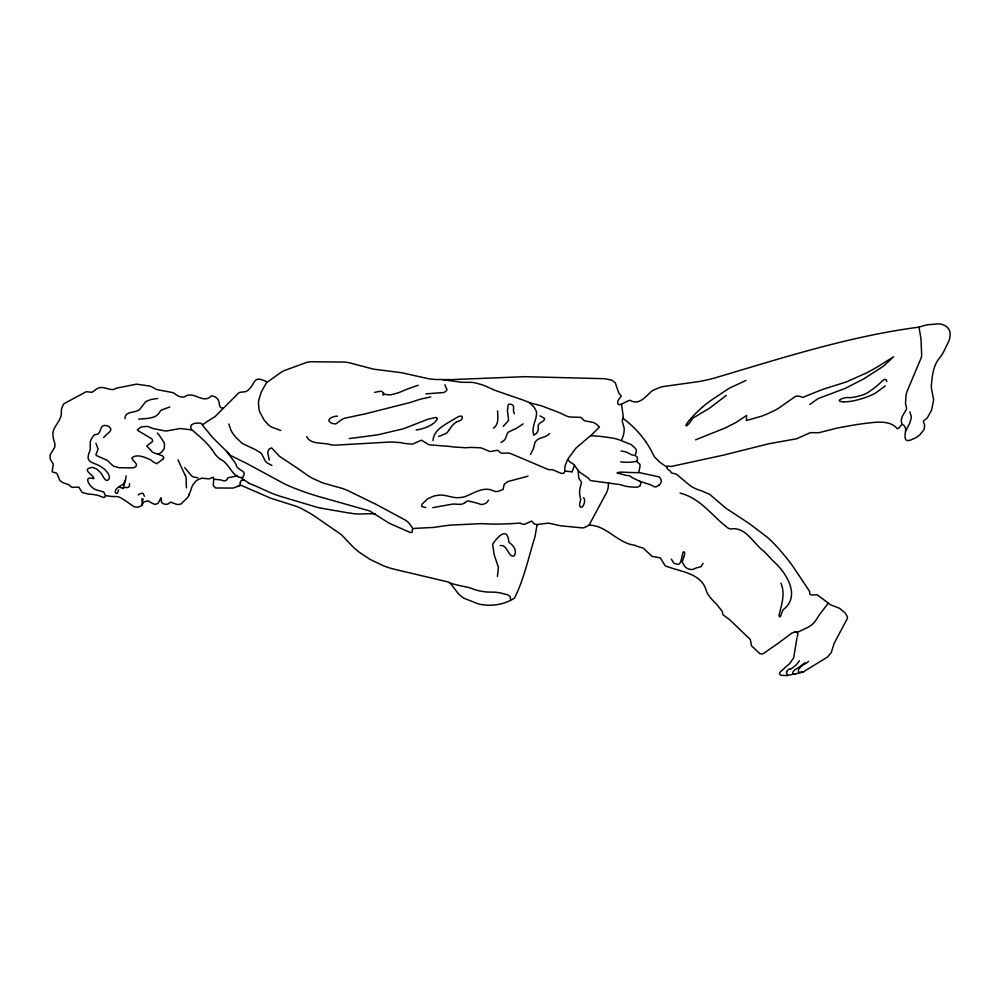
<?xml version="1.0" encoding="UTF-8"?>
<svg xmlns="http://www.w3.org/2000/svg" width="1000" height="1000" viewBox="0 0 1000 1000"><rect width="100%" height="100%" fill="white"/><g stroke="black" fill="none" stroke-linecap="round" stroke-linejoin="round"><path stroke-width="1.5" d="M433.05 440.613C433.45 429.5 445.812 424.438 454.038 419.125A53.175 45.688 -18.7 0 0 455.575 418.288C457.137 417.137 463 413.913 462.337 418.05A5.25 4.425 -19.8 0 1 461.6 419.412L461.262 419.812A3.262 2.75 -19.9 0 1 460.688 420.288L457.537 421.6A8.425 7.062 -19.8 0 0 456.712 421.987L456.425 422.137M240.387 482.113L241.325 480.275L244.513 480.238M240.387 482.35L240.387 482.262A6.362 5.238 -6.2 0 1 238.787 485.812M567.925 459.387L568.1 459.712A17.2 13.938 -25.7 0 0 568.787 460.75L569.6 461.725A6.05 4.9 -25.1 0 0 570.475 462.4L571.737 463.062A10.375 8.375 -24.4 0 1 572.812 463.738L573.2 464.05A18.625 15.012 -24 0 1 574.325 465.087L578.062 470.35L578.812 478.1A11.387 9.137 -25.4 0 0 579.35 479.125L581.337 481.825A2.7 2.163 -24.7 0 1 581.487 482.525L580.625 485.8A27.45 21.8 -25.7 0 0 580.112 487.788A33.725 26.75 -26 0 0 579.612 492.925L579.663 494.237A18.1 14.387 -25.3 0 0 579.812 495.412L580.7 499.462L579.788 503.35A11.475 9.087 -24.7 0 0 579.637 505.4C581.562 511.887 586.912 500.375 583.513 497.725M608.688 482.788L608.013 488.312A34.487 27.587 -24.4 0 1 607.013 491.8L589.038 525.175L584.7 527.45A7.575 5.962 -24 0 1 582.525 527.913L562.188 525.95A27.225 21.65 -23.8 0 1 558.525 525.337L548.587 523.125L538.638 524.275A2.625 2.075 -22.1 0 0 536.925 525.475L535.413 534.375A85.125 68.05 -18 0 1 534.8 537.388C528.45 557.638 524.025 579.288 514.462 598.138C504.787 604.338 493.15 606.375 481.688 604.6A27.287 21.212 -19.2 0 1 478.462 603.938L463.825 598.175A48 37.575 -19.6 0 1 461.425 596.425L459.95 595.188A34.137 26.662 -19.1 0 1 457.638 592.775L450.375 583.288L448.038 581.962L392.612 568.812A96.075 78.463 -17.3 0 1 383.188 565.688L370.025 559.375L358.787 551.888A94.087 76.9 -17 0 1 351.587 545.438L341.413 534.712L314.113 515.862A88.663 70.113 -8.4 0 0 311.025 513.862L301.975 508.8A72.438 57.638 -8.6 0 0 296.175 506.275L270.788 498.237L241.088 485.312L232.85 488.088L215.662 487.987L213.263 485.675L213.7 479.35M105.512 495.825L103.713 491.987L98.7 490.538A9.038 7.312 0.4 0 1 96.675 489.95C90.213 488.537 81.8 474.85 93.837 478.7C94.2 474.975 81.237 469.988 90.887 467.587A5.713 4.638 1.1 0 1 92.975 467.537L96.575 468.913L99.975 471.975A29.462 23.7 1.4 0 1 101.613 474.075C103.038 476.225 106.15 483.625 108.938 479.125A7.575 6.15 0.5 0 0 109.375 476.7L108.212 473.413L104.9 469.637A29.05 23.413 1.1 0 0 100.475 466.475C96.425 463.25 86.475 462.962 88.263 455.763A15.488 12.675 1 0 1 88.537 454.538L90.262 449.55L90.262 442.062A28.45 23.425 0.6 0 1 91.062 439.538L93.7 435.45A6.088 5.012 1.9 0 1 95.138 434.575C102.525 435.025 98.462 423.775 106.312 425.613A3.113 2.575 1.8 0 1 107.75 425.962C115.725 430.225 106.013 433.587 103.713 437.575M796.95 637.975L793.662 657.837L789.762 663.462L779.95 672.2L779.513 673.838L780.95 675.325L787 675.55L802.65 672.275L827.525 657.038L831.275 652.537L834.075 643.512L847.4 618.35A9.125 6.412 -29.6 0 0 847.362 616.75L845.288 613.1L839.837 608.538A20.225 14.25 -29.2 0 0 837.738 607.575L830.738 604.925L817.6 595.075A3.137 2.237 -29.6 0 0 816.85 594.712L812.487 594.987A5.412 3.875 -29.7 0 1 811.325 594.9L809.912 594.2L809.65 592.463A8.762 6.3 -29.3 0 0 809.425 591.1L792.225 565.35A424.8 301.938 -15.8 0 0 778.538 548.525L773.337 542.938A179.562 131.875 -23.4 0 0 767.163 537.163L749.125 523.462L726.025 508.312L709.587 494.275L701.087 490.675A52.05 40.613 -31.1 0 1 697.975 489.65A53.087 41.438 -31.1 0 1 692.275 486.975A50.925 39.737 -31.1 0 1 690 485.55L677.125 474.75A11.738 9.188 -28.2 0 0 674.862 473.713L671.438 472.925L670.75 471.775A2.025 1.6 -28.5 0 0 670.35 471.1L668 469.438A7.562 5.95 -28.9 0 1 667.163 468.488L666.975 466.087L669.5 466.25A8.888 7.013 -29.1 0 0 671.375 466.438L723.062 455.225L768.95 443.725L796.562 438.8L810.3 432.663L818.838 432.713L837.887 427.887L856.5 424.588A355.575 241.887 -27.4 0 1 865.062 423.413C875.763 422.212 889.575 419.663 897.188 428.638C900.4 428.988 900.837 421.887 903.9 425.5A15.213 11.25 -35.6 0 1 904.887 426.863L905.35 427.825A9.812 7.25 -35.8 0 1 905.688 429.25C905.138 435.55 902.675 444.25 913.075 438.95A17.537 12.925 -36.3 0 0 916.312 437.362L917.262 436.75A18.962 13.975 -36.3 0 0 919.762 434.888L923.6 430.213A16.912 12.45 -36.1 0 0 924.237 428.6L924.688 425.262L923.3 421.45A1.462 1.075 -36.6 0 1 923.725 420.775L927.188 418.038L930.938 411.325A28.025 20.787 -36.8 0 0 931.812 409.038L933.662 399.812L931.525 388.988A40.85 29.85 -38.8 0 1 931.338 386.15C932.125 376.325 933.138 365.3 939.875 357.55A30.7 23.075 -39.1 0 0 943.5 352.075L949.1 340.538A20 14.975 -39.5 0 0 949.963 336.287C951.65 327.425 942.725 322.425 934.912 324.237A104.75 77.412 -36.7 0 0 927.113 324.825L921.062 326.438A7.5 5.675 -40 0 1 919.388 327.088C849.325 336.188 781.513 358.162 713.962 378.212A210.275 178.675 -41.7 0 1 699.375 381.5L662.887 386.6A23.95 19.338 -30.5 0 0 659.9 387.438L655.362 389.288A65.338 51.975 -29.8 0 0 652.3 390.75C646.038 395.7 639.462 406.012 630.087 400.3C626.638 400.363 615.65 409.762 618 400.812A9.438 7.713 -29.1 0 1 618.787 399.375L621.287 396.037L618.763 393.038L615.288 382.8L612.025 380.25L604.775 378.713L524.725 376.675L451 379.637L435.037 379.462A76.35 67.35 -21.7 0 1 428.512 378.713L401.55 372.713L375.538 369.4A28.062 24.6 -15.4 0 1 373.325 369.1L349.288 362.75A59.962 51.075 -11.7 0 0 343.988 362.062L310.75 361.75A33.35 28.7 -10.1 0 0 306.688 362.4L283.725 370.788A33.062 28.388 -9.2 0 0 280.712 372.562L268.263 381.512A4.562 3.938 -6.5 0 1 266.5 381.7C252.087 374.475 256.312 384.212 246.925 391.062A11.662 10.037 -4.8 0 1 245.162 391.7L240.275 392.287A4.263 3.65 -5.1 0 0 238.85 392.8L214.988 416.675L207.738 421.112A12.912 10.85 -4.1 0 0 206.525 421.875L205.037 423.025A18.562 15.688 -2.3 0 1 203.2 424.35L201.85 424.113A3.375 2.837 -3.1 0 0 200.5 423.137L195.613 423.15A18.587 15.55 -3.5 0 0 193.7 423.675L191.225 425.062L190.775 427.075A10.163 8.55 -3.2 0 0 190.925 427.975L191.075 428.562A30.362 25.312 -1.2 0 1 191.238 429.212C197.375 434.663 204.762 440.475 210.212 447.325A40.85 33.65 -2.9 0 1 212.262 450.025M141.938 505.062L142.188 501.6A10.812 8.725 -1.5 0 0 142.088 500.737L142 500.3M886.787 381.587L886.462 380.163A3.875 2.925 -37.2 0 0 885.85 379.6L884.2 379.425L881.95 381.312A65.175 50.412 -37.7 0 1 869.625 391.362L867.288 392.863A22.05 16.8 -37 0 1 862.675 394.963L860.537 395.625A60.3 46.425 -38.1 0 1 851.513 397.512A46.137 35.425 -37.6 0 1 849.613 397.75C845.725 396.312 832.887 401.35 843.162 401.775M118.65 489.85L117.525 493.075A1.638 1.325 -0.6 0 1 117.137 493.325C113.737 493.913 115.45 489.2 117.312 488.1A9.975 8.062 -1 0 1 118.4 487.163L122.263 484.775A9.4 7.638 -0.2 0 0 124.25 482.675L125.337 480.312A25.175 20.438 0.6 0 0 126.088 475.85M188.975 494.963L189.188 494.113A3.275 2.662 -4.3 0 1 189.325 493.762L189.562 493.3A18.125 14.787 -3.1 0 0 190.6 490.812L191.175 489A35.25 28.825 -6 0 1 192.15 486.413L192.775 485.15A14.25 11.662 -4.9 0 1 193.438 484.062L196.25 480.75A4.9 4.025 -4.4 0 1 197.225 480.1L201.163 478.413A2.988 2.462 -4.5 0 1 201.875 478.188L208.7 478.862A3.013 2.475 -4.8 0 0 209.625 478.725L213.25 477.2L213.65 479.225L220.15 479.812A8.662 7.1 -5.4 0 1 221.737 480.262L222.2 480.412A7.912 6.538 -5.6 0 0 224.85 480.95L226.975 479.787A9.663 7.95 -5.3 0 0 227.087 479.438L227.425 478.537A2.175 1.787 -5.9 0 1 228.175 477.788L237.1 475.825M497.438 576.45L498.4 567.337L495.637 559.1A124.25 97.413 -25.3 0 1 494.038 554.163L492.7 544.475A5.225 4.138 -19.9 0 1 493.35 543.125C499.162 535.138 507.663 527.038 508.888 542.362C513.325 545.15 517.288 550.4 514.412 555.775C508.375 558.525 507.612 544.062 500.288 545.6M125.412 480.1L123.162 488.55L121.088 487.738A20.387 16.65 -0.6 0 1 118.812 486.887M621.475 404.062L623.237 416.3A11.612 9.475 -28 0 1 622.987 417.612L622.4 419.95A8.375 6.8 -28.7 0 0 622.375 421.85L623.525 425.8A38.062 30.975 -26.2 0 1 623.787 426.688L623.938 427.262A14.112 11.45 -27.5 0 1 624.2 429.625L624.012 431.95A48.113 39.337 -25.9 0 1 623.3 435.675L621.45 440.475M574.5 465.275L572.1 471.85M797.337 636.737L797.987 633.462L796.575 632.263A6.3 4.45 -28.2 0 0 794.95 632.075L791.825 633.062L777.038 644.15A142.413 95.55 -27.6 0 0 772.738 647.038L762.95 653.875L760.062 653.863L751.45 645.75L750.4 639.6L729.7 619.75L723.238 614.925A4.6 3.362 -27 0 1 722.837 614.212L722.125 611.213L716.838 604.587A88.175 64.438 -23.8 0 0 715.025 602.6L712.412 599.938A57.438 42.35 -28.8 0 1 711.025 598.4A74.225 54.713 -29.4 0 1 708.263 594.7L707.288 593.1A26.988 19.925 -27.8 0 1 706.475 591.263C701.737 573 680.825 571.95 666.012 566.125A6.538 4.95 -26.3 0 1 664.725 565.075L660.35 557.875L652.038 556.375L643.337 548.188A7.788 5.962 -25.4 0 0 641.612 547.712L635.725 545.763A8.8 6.763 -25.2 0 0 634.487 545.175C617.475 543.138 606.538 525.25 589.1 525.15M684.15 556.138L682.35 561.3A6.112 4.6 -26.9 0 0 682.375 562.3L684.538 566.087A44.562 33.587 -28.4 0 0 685.138 566.725L686.312 567.812A10.45 7.862 -27.1 0 0 691.462 569.475L692.438 569.425A4.5 3.388 -26.9 0 0 693.8 569.075L695.013 568.525A9.175 6.85 -26.9 0 1 698.637 567.325L701 566.7L703.1 563.337M549.625 433.55L547.413 435.337A21.538 17.862 -24.3 0 1 544.963 436.6A18.212 15.088 -24.3 0 1 543.1 437.325L540.225 438.275A10.662 8.738 -23.9 0 0 537.288 439.837L535.212 442A4.237 3.475 -23.8 0 0 534.825 442.95L533.45 448.462L530.513 454.487M488.5 500.125L487.212 502.062A6.162 4.988 -19.9 0 1 485.6 503.312L484.325 503.913A7.812 6.325 -19.9 0 1 482.1 504.425L481.538 504.462A3.925 3.175 -19.8 0 1 480.588 504.363L477.812 503.4A60.55 48.075 -17.7 0 0 476.538 502.975L467.912 500.887A1.975 1.6 -19.1 0 0 467.3 501.062L466.4 501.587A19.975 16.075 -19.4 0 0 465.913 501.938L465.025 502.6M905.7 431.037L909.8 423.05A17.275 12.812 -36.1 0 0 910.175 421.9L910.35 421.287A40.163 29.238 -37 0 1 910.588 420.412L911.15 418.162A9.525 7.05 -36.3 0 0 911.225 416.375L909.862 411.85M449.35 429.513L447.275 432.512A5.463 4.575 -18.8 0 1 446.262 433.3L440.838 435.65A97.65 78.775 -19.2 0 0 438.663 436.538M267.062 381.712L261.3 391.975L258.688 400.55A30.762 26.312 -8.5 0 0 258.475 403.738L259.062 409.487A26.738 22.85 -8.3 0 0 259.9 412.287L264.212 420.163L268.387 424.775A25.125 21.425 -8.4 0 0 272.05 427.3L280.763 430.425M799.362 660.788L796.6 664.438A7.65 5.362 -27.6 0 1 796.025 664.987A20.638 14.512 -27.6 0 1 795.2 665.713L794.225 666.5M828.275 603.25L819.85 614.163A63.338 43.9 -30.1 0 0 818.487 616.237L815.225 621.263A17.463 12.425 -28.8 0 1 809.35 626.55L809.062 626.737A10.9 7.738 -28.8 0 1 808.225 627.212L806.213 628.15A33.6 23.475 -28.4 0 0 803.587 629.425L798.125 631.925L794.4 632.112M503.25 426.388L508.575 420.438L507.875 413.837A74.25 61.638 -27.2 0 1 507.413 410.6L508.212 404.6A1.663 1.388 -23.2 0 1 508.95 404.162L510.737 404.188A5.663 4.75 -23.1 0 1 512.625 405.138L512.95 405.438A3.713 3.113 -23.2 0 1 513.587 406.637L513.513 410.025A9.562 7.987 -23.8 0 0 513.763 412.212L514.375 413.738M639.925 485.8L640.938 483.188L640.2 481.5A3.325 2.625 -27.1 0 0 639.725 481.275L631.912 477.475A7.65 6.062 -26.6 0 0 628.15 475.5M809.788 404.475L817.987 398.638L845.05 388.462L863.737 378.888L883.6 366.112L893.625 356.737L882.1 364A226.225 184.2 -43.4 0 1 876.125 367.625L872.013 369.975A144.1 114.6 -40.9 0 1 866.15 373.113L846.375 381.925L825.9 388.363A154.075 113.088 -32.4 0 0 819.6 390.588L803.025 397.312L797.75 395.938L795.425 396.438L778.925 407.975A38.75 30.562 -34.5 0 1 775.775 409.862L768.1 413.537A163.988 134.725 -37.7 0 1 762.05 416.037L746.363 420.575L746.625 415.425L736.038 422.45L725.537 427.837L695.638 439.825M808.562 661.338L807.425 662.362A9.613 6.713 -28 0 1 806.025 663.337L803.538 664.7A8.113 5.625 -27.8 0 0 802.7 665.238L802.15 665.638A13.362 9.262 -27.9 0 0 799.438 668.3L798.838 669.125A3.825 2.65 -27.7 0 0 798.512 669.912L798.425 670.438A8.15 5.663 -27.8 0 0 798.4 671.038L798.612 671.862A2.2 1.525 -27.7 0 0 799.163 672.35L803.713 671.812M702.412 407.113L704.025 405.737A86.688 66.912 -31.7 0 1 712.375 399.475L727.913 389.087A39.625 31.1 -32.8 0 1 729.938 387.9L745.987 380.462M885.35 385.9L875.45 393.1A33.338 25.425 -37.3 0 1 872.463 394.675L867.825 396.6A94.963 73.7 -39 0 1 855.387 400.438L854.587 400.6A46.875 35.962 -37.4 0 1 843.15 401.8M793.3 667.237L792.925 667.537A6.85 4.787 -27.5 0 1 790.387 669.075M659.062 485.062L658.6 485.4A11.85 9.338 -27.8 0 1 657.212 486.275L656.612 486.575A3.562 2.8 -27.7 0 1 655.612 486.875A2.862 2.25 -27.7 0 1 654.675 486.887L651.188 485.138A15.625 12.263 -26.9 0 0 650.088 484.6L639.6 481.225M726.3 395.387L709.638 408.1L693.637 417.7A12.95 10.275 -31.1 0 0 691.988 419.188C687.5 427.438 681.8 428.762 690.512 418.862A109.688 83.925 -31.7 0 1 702.438 407.137M523.138 423.888L517.562 427.638A28.125 23.6 -22.8 0 1 514.237 429.35A54.812 46.487 -22.8 0 1 512.987 429.888L508.05 432.325A2.413 2 -22.5 0 0 507.663 432.8L505.275 438.925A9.087 7.55 -21.8 0 1 503.6 440.775L501 442.475M493.45 428.175C499.1 424.425 497.8 416.688 497.562 410.887M238.637 485.712L237.875 486.175M805.15 662.812L803.625 663.85A76.175 51.537 -27.9 0 0 800.475 666.112L798.425 667.638A10.8 7.55 -27.7 0 1 797.738 668.1L795.075 669.663A7.638 5.312 -27.6 0 0 793.025 671.912L792.938 671.988A1.812 1.262 -27.5 0 0 792.712 672.6L792.712 672.788A4.35 3.025 -27.6 0 0 792.738 673.1L792.913 673.575A1.887 1.312 -27.5 0 0 793.263 673.888L795.75 673.988M510.588 599.888L510.35 597.175A11.4 8.775 -19.4 0 0 509.312 596A9.975 7.675 -19.4 0 0 507.362 594.7L500.387 592.938A60.987 46.2 -18.1 0 0 497.325 592.438L495.288 592.225A27.55 21.113 -18.8 0 0 493.812 592.137L488.812 592.075A37.8 29.663 -19.6 0 1 485.887 591.9L485.25 591.825A58.513 46.25 -20.1 0 1 477.912 590.525L476.7 590.212A35.638 27.963 -19.5 0 1 474.575 589.562L470.025 587.913A27.963 21.562 -17.5 0 0 467.9 587.325L461.325 585.95A209.963 174.462 -24.5 0 1 457.4 585.05L450.337 583.25M528 476.175L507.6 481.637L504.225 484.288L503.088 489.525L498.025 491.425A13.025 10.6 -21 0 1 494.575 491.375C483.775 485.45 474.125 493.438 464.25 496.875A26.325 21.6 -19.1 0 1 459.475 497.6C452.137 498.475 445.325 494.012 437.975 495.288A24.05 19.425 -17.5 0 0 433.4 496.238L427.587 498.862L422.05 504.137L421.587 506.413L425.775 507.575M418.188 385.25L408.562 388.625A112.413 92.4 -18.2 0 0 403.762 390.55L400.363 391.987A62.125 54.513 -15.2 0 1 398.462 392.75L391.337 394.725A11.9 10.25 -15.8 0 1 388.913 394.8L384.038 394.312A1.525 1.312 -15.3 0 0 383.075 394.762M374.6 392.35L381.062 391.15L383.525 392.738A5.025 4.312 -14.9 0 1 383.537 393.4M416.087 429.988C423.55 429.012 434.462 425.163 437.388 418.675A3.425 2.888 -18.3 0 0 436.3 417.738A3.062 2.587 -18.4 0 0 435.525 417.488L427.663 419.312L404.688 428.325A40.1 34.337 -15.9 0 1 402.163 429.062L377.9 434.812L349.25 438.575M169.775 406.987L161.612 409.938A9.312 7.825 -1 0 0 160.162 411.238C156.463 419.275 146.088 418.263 138.713 419.15M432.762 507.65L452.275 504.15A22.6 18.162 -18 0 1 455.062 504.1L459.963 504.375M430.763 396.95L421.675 398.875A67.575 56.163 -17.9 0 0 418.4 399.8L412.75 401.65A136.237 122.375 -15.5 0 1 409.7 402.625L364.65 414.025A222.987 206.45 -9.8 0 1 360.188 414.9L344.312 418.325A15.263 12.9 -12.8 0 0 340.425 420.513L336.262 423.625A3.312 2.812 -11.8 0 1 335.188 423.888L332.825 423.587A9.488 8.075 -11.9 0 1 330.95 422.825C324.775 419.412 334.062 415.812 337.475 416.175M222.975 408.025C217.638 408.888 220.837 400.375 216.625 398.113A7.975 6.787 -3.2 0 0 214.875 396.712L212.175 395.887A2.825 2.413 -3.2 0 0 211.012 396.112C202.862 404.588 193.762 390.062 184.462 396.85A3.287 2.788 -1.3 0 1 183.875 396.975L183.125 397.025A10.675 9.1 -1.1 0 1 180.675 396.8L180.175 396.688A8.488 7.225 -1.1 0 1 178.663 396.175L177.188 395.4A16.587 14.175 -1.2 0 1 175.238 394.025L173.012 392.638L157.15 389.663A29.812 25.575 0.4 0 1 154.713 388.462L152.137 387.038A17.087 14.4 0.9 0 0 149.575 386L136.45 384.162L116.1 388.237A2.525 2.125 2.6 0 0 115.575 388.688C110.575 392.038 103.1 384.575 96.838 388.837A5.213 4.375 3.4 0 0 95.363 389.913L92.513 392.025A7 5.875 4.1 0 1 91.062 392.262L87.4 391.788A3.925 3.275 3.9 0 0 85.938 391.863L64.538 403.363A7.375 6.1 4.3 0 0 63.263 404.7L61.863 408A27.4 22.738 3.2 0 0 61.425 410.275A22.462 18.625 3.4 0 0 61.3 411.637C62.525 420.925 51.575 426.75 52.962 435.637A98.725 82.362 -0.5 0 0 53.35 438.488L54.588 442.7A10.462 8.5 4 0 1 54.988 443.825L54.775 447.125L50.388 454.387A15.962 12.962 2.7 0 0 50.05 456.175L50.087 458.275A7.388 5.987 3 0 0 50.45 459.475L53.288 464.2L52.138 471.8L56.8 473.263L59.7 480.112A6.587 5.312 2.1 0 0 60.637 481.1L62.225 482.175A19.05 15.425 2 0 0 64.138 483.15L67.962 484.412A3.663 2.938 1.7 0 1 68.95 484.963L71.425 487A3.588 2.888 1.5 0 0 72.562 487.375L78.838 487.075L81.65 491.737A4.812 3.875 0.9 0 0 82.938 492.762L88.663 494.075A33.288 27.062 1.2 0 0 91.013 494.225L97.513 495.188A31.825 25.312 0.1 0 1 99.488 495.913L99.875 496.062A19.3 15.425 0.1 0 1 101.363 496.75L103.975 497.45A1.825 1.462 -0.1 0 0 104.625 497.088L105.988 495.662L111.05 496.4A59.025 48.55 0.7 0 0 115.4 496.55L116.575 496.538A5.412 4.363 -0.8 0 1 117.312 496.575L118.763 496.975A12.537 10.075 -0.8 0 1 120.95 497.887L123.7 499.613A47.538 39 -1.8 0 0 124.8 500.337L133.1 506.087A4.013 3.237 -1.7 0 0 133.737 506.475L136.062 507.15A4.45 3.588 -1.8 0 0 137.125 507.2L138.012 507.075A7.837 6.338 -1.7 0 0 140.625 506.175L141.237 505.775A3.15 2.537 -1.9 0 0 141.662 505.4L142.05 504.925A2.812 2.263 -2.2 0 1 142.375 504.6L143.663 501.912L145.65 501.45A3.6 2.913 -2 0 0 146.488 501.25L148.05 500.812L151.012 502.587A14.512 11.8 -2.6 0 0 151.988 503.125L152.8 503.537A18.762 15.275 -2.7 0 0 153.312 503.787L154.613 504.237A2.35 1.9 -2.6 0 0 155.438 504.263L156.775 503.875A9.537 7.738 -2.4 0 0 157.363 503.6L157.537 503.512A2.462 2 -2.6 0 0 158.05 503.137L159.412 500.988A45.138 36.55 -0.5 0 0 160.362 498.938L161.012 497.725L161.325 499.038A26.55 21.438 -1.6 0 1 161.388 500.513L161.513 502A2.65 2.15 -3 0 0 161.938 502.738L163.075 503.575A5.888 4.775 -3.1 0 0 165.8 504.275L167.288 504.175A3.4 2.75 -3.1 0 0 168.175 503.862L170.588 502.125L175.375 503.888A3.625 2.95 -3.7 0 0 176.275 504.25L177.275 504.412A8.413 6.85 -3.6 0 0 178.938 504.425L180 504.263A3.925 3.188 -3.7 0 0 181.137 503.825L187.013 498.15A10.263 8.363 -3.6 0 0 189.013 494.975M157.625 398.475L150.9 399.5L146.325 401.362A7.412 6.238 0.2 0 0 144.925 402.65L139.65 409.513A9.963 8.375 1.3 0 1 137.887 410.575C133.463 412.912 124.588 411.5 125.05 418.65M425.863 393.862L443.5 392.562A7.975 6.825 -19.4 0 0 444.675 392.062L446.375 390.763A3.062 2.612 -19.5 0 0 446.938 389.613L444.862 384.775M659.1 485.087A5.325 4.188 -27.8 0 0 661.275 480.988L661.112 480.125A33.975 26.812 -26.6 0 0 660.975 479.412L659.362 476.962L640.3 472.8A14.95 11.8 -26.9 0 0 639.675 472.713L629.612 472.463A74.65 60.587 -29.6 0 1 626.788 472.35L623.913 472.188A25.888 20.45 -26 0 0 617.975 472.45L617.087 472.912L626.075 475.363A8.012 6.388 -27.1 0 0 627.337 475.538M123.438 487.5L125.15 487.5A13.275 10.713 -1.1 0 1 126.85 487.638L128.537 487.188A5.663 4.6 -0.7 0 0 129.562 485.438L129.462 483.787M375.25 513.8L367.638 513.775A140.025 107.888 -13.2 0 0 364.538 513.837L359.837 514.012A48.425 40.1 -13.7 0 1 351.15 513.325M442.762 379.738L460.175 382.062A31.738 27.425 -21.9 0 0 463.812 382.325L470.838 382.337A32.125 27.113 -20.5 0 1 475.1 382.825L482.4 384.862A65.963 55.1 -19.2 0 1 486.087 386.337L491.062 388.625A117.188 101.725 -29.8 0 0 496.112 390.75L522 399.675A164.112 131.688 -17.6 0 1 526.575 401.425L529.525 402.6A25.188 21.212 -25.7 0 0 531.838 403.338L540.35 405.5A83.125 67.862 -21.4 0 1 545.7 407.45L557.825 412.062A31.175 25.65 -24.2 0 1 560.312 413.1L566.487 416.037A20.888 17.325 -26.9 0 0 569.963 416.975L580.9 417.388L584.575 420.812L593.6 422.5L596.9 424.625L599.438 427.062L590.913 435.562A51.8 41.363 -26.7 0 0 588.812 437.125L575.9 448.15L568.875 457.65A60.462 49.975 -22.9 0 1 567.6 459.613L565.1 465.675A44.1 35.362 -26.4 0 0 564.837 468.988A34.188 27.475 -26 0 0 564.85 470.588C564.4 478.188 554.325 468.212 549.837 469.775A29.938 24.45 -24.8 0 1 547.275 469.1L510.312 453.425A12.85 10.525 -21.6 0 0 507.638 453.062L501.875 453.2A3.912 3.225 -21.8 0 1 500.625 452.788L498.175 450.6A2.537 2.1 -21.4 0 0 497.262 450.3L490.012 451.587L482.5 448.4A14.5 11.963 -20.1 0 0 480.337 447.8L471.112 447.413A102.1 81.587 -18.5 0 0 465.662 447.762L453.55 446.975A102.575 82.362 -16.6 0 0 449.7 446.438L428.95 444.8L421.438 440.175L412.337 444.2L404.387 443.4A82.575 67.2 -14.2 0 0 400.562 442.625L391.388 441.962L335.087 445.163A42.35 36.15 -12.1 0 1 330.838 444.787C323.113 442.163 310.55 444.963 306.688 436.6M537.825 524.637L534.35 523.987L531.725 521.112L524.525 524.288A8.762 6.987 -21.6 0 1 522.688 524.163L520.988 523.575A3.088 2.462 -21.4 0 1 520.388 523.013C509.938 523.913 496.062 524.487 484.363 523.8A132.075 110.6 -22.9 0 1 481.075 523.638L450.3 525.125A237.7 174.363 -16.6 0 0 444.25 525.887L433.6 527.438L414.175 528.4L412.35 529.263L412.137 532.25L410.35 532.55L389.263 523.25L369.625 510.925L319.587 496.775A295.2 267.675 -22.2 0 1 303.95 491.775L295.175 488.488A206.287 182.188 -16.5 0 1 284.788 484.038L245.95 463.05A101.975 81.688 -4.9 0 0 242.375 461.337L231 455.725L212.763 437.663A52.462 44.65 -6.3 0 1 210.562 435.05L202.275 424.862M590.55 435.65L600.163 436.375A88.912 70.4 -23.9 0 1 603.913 436.838L612.612 438.1A40.838 32.7 -25.8 0 1 615.638 438.738A45.012 36.012 -25.7 0 1 619.113 439.8L630.075 444.162A8.975 7.2 -27.5 0 1 631.413 444.787L635.638 448.638A6.212 4.975 -27.7 0 1 636.325 451.425A5.725 4.588 -27.7 0 1 636.125 452.35L635.05 455.425L637.062 456.925A7.538 6.012 -27.4 0 1 637.35 457.912L637.4 458.25A5.838 4.662 -27.5 0 1 637.3 459.675L636.912 461.125L637.775 462.438A5.275 4.2 -27.9 0 0 638.25 462.925L639.663 464.075A2.237 1.787 -27.6 0 1 639.888 464.462L639.975 464.862A7.037 5.6 -27.4 0 1 640.013 465.775L639.913 466.737A33.7 26.975 -26.3 0 1 639.375 469.5L638.8 472.413M633.663 455.163L633.288 455.138A7.462 5.975 -28 0 1 631.7 454.8L627.525 452.675A19.65 15.7 -26.7 0 0 623.7 451.413L621 451.025M564.862 471.075L571.775 471.788M198.012 477.788L194.013 477.113A7.338 6.05 -4 0 1 192.475 476.425L192.2 476.262A10.113 8.338 -4.1 0 1 191.363 475.65L184.75 467.663M351.138 513.362L321.863 508.338M191.425 429.875L180.325 428.488L166.488 430.975A8.95 7.5 -1.2 0 1 164.575 430.825L153.663 428.7A9.312 7.8 -0.5 0 1 151.75 428.062L147.762 426.425L142.162 426.737A8.263 6.875 -0.3 0 0 140.625 427.3L137.363 429.888L138.787 431.25A6.625 5.487 0.1 0 1 139.838 431.7L151.862 438.85L152.575 440.6A4.588 3.812 -0.7 0 1 152.3 441.725L146.675 445.938L150.312 449.75A13.25 10.913 -0.7 0 1 151.25 450.8L151.938 451.637A5.412 4.487 -1.3 0 0 152.825 452.425L157.175 454A3.775 3.125 -1.5 0 0 158.725 453.825L160.463 452.95A13.413 11.125 -1 0 0 161.625 452.038L163.512 449.825A9.575 7.938 -1.2 0 0 164.288 448.025L164.488 444.562A20.425 16.9 -0.6 0 0 164.112 442.625L159.113 435A29.55 24.375 -0.3 0 0 157.25 433.038M212.262 450.025L215.7 454.938A34.337 28.85 -6.1 0 0 218.162 457.475L218.8 458.038A24.887 20.85 -5.7 0 0 220.625 459.45C229.525 463.137 232.537 478.575 242.812 477.55A9.025 7.438 -7.2 0 1 242.95 477.163L243.5 475.775A12.613 10.412 -7.4 0 1 243.938 474.812C245.888 470.387 236.112 469.75 236.137 464.55A83.975 68.188 -2.8 0 0 233.975 461.175L230.35 456.525A29.45 24.7 -6.8 0 1 229.237 454.975L226.887 451.45M157.413 454.012L161.725 455.662A9.6 7.963 -1.8 0 0 162.475 455.9L163.75 457.137A4.975 4.1 -1.7 0 1 163.3 458.638M271.887 465.425L267.25 462.938A13.225 11.05 -8.3 0 1 265.138 460.7L261.9 454.338A10.688 8.9 -6.9 0 0 260.35 452.612L255.025 449.438A83.1 67.463 -5.5 0 0 252.763 448.387L243.312 443.975A23.95 20.225 -6.8 0 1 241.337 442.638L235.925 437.35A104.312 90.113 -10.6 0 1 234.613 435.775L232.862 433.475A31.762 26.938 -6.8 0 1 230.825 429.925L228.837 424.012M680.075 493.137C701.038 498.25 712.562 516.85 728.675 528.488A11.975 9.062 -29.4 0 0 731.162 528.95C745.9 526.487 753.8 544.263 764.175 551.475A639.75 433.137 -10.8 0 1 772.712 560.6C785.462 571.562 801.062 594.925 784.075 608.987C781.663 609.763 780.413 620.962 779.013 615.525C781.4 605.013 785.6 593.663 780.913 583.125M248.487 482.887L241.775 478.25M666.587 466.912L659.675 462.113L655.037 457.488A31.875 25.3 -30 0 1 653.737 455.613L651.375 450.962A73.8 59 -24.9 0 0 650.088 448.512L648.025 445.1A166.088 132.275 -20.5 0 0 645.713 441.625M529.288 402.5L534.15 407.238L536.163 410.875A11.113 9.262 -23.9 0 1 536.5 412.663L536.5 414.25A28.712 24 -22.9 0 1 535.612 419.038L534.45 422.8A42.1 34.55 -25.9 0 0 532.975 431.3L533.775 435.213L536.487 433.363A12.85 10.65 -23.5 0 0 537.7 431.25L538.188 429.8A4.963 4.1 -23.9 0 0 538.237 428.837L538.188 425.438A5.825 4.812 -24.5 0 1 540.062 423.025L543.088 421.138A4.5 3.738 -24.5 0 0 543.95 420.363L544.6 418.85A1.438 1.188 -24.7 0 0 544.462 418.413L542.038 416.938A48.562 40.675 -27.2 0 1 539.987 415.913M578.062 470.35L579.25 471.625A23.175 18.675 -26.1 0 0 580.538 472.762L588.312 478.062A7.825 6.262 -24.8 0 1 588.938 478.762L589.913 480A4.562 3.65 -25.5 0 0 590.887 480.65L620.15 484.613A24.062 18.962 -25.5 0 1 621.475 484.975L624.075 485.812A29.65 23.613 -27.6 0 0 627.463 486.55L631 486.938A94.925 76.85 -30.1 0 0 634.15 487.137L636.237 487.188A7.788 6.162 -27.1 0 0 636.912 487.125L638.237 486.863A3.137 2.475 -27 0 0 638.9 486.562L639.125 486.425A4.15 3.275 -27 0 0 639.925 485.8M787.663 675.462L786.575 672.925A4.475 3.113 -27.4 0 1 786.7 671.988M412.962 528.725L409.513 523.713A29.987 24.05 -14.6 0 0 405.9 520.425L376.737 504.7A114 89.712 -11.1 0 0 374.075 503.4L347.562 490.462A85.3 68.138 -10.6 0 0 342.325 488.438L322.8 482.962L313.025 478.575A94.412 80.463 -14 0 1 308.663 476.037A89.188 75.9 -13.8 0 1 306.212 474.438L300.8 470.588A193.512 150.925 -4.9 0 0 297.25 468.075L279.4 456.25L271.637 447.887L269.175 448.938L267.675 452.238L269.237 460.05M185.012 474.975L177.975 459.837M671.312 559.188L674.025 563.362L678.225 564.425A2.037 1.538 -26.5 0 0 679.025 564.025C682.325 562.513 682.05 547.825 684.675 552.663A13.713 10.412 -26.5 0 1 684.137 556.138M901.938 424.387L901.2 420.475L902.25 416.538A27.587 20.25 -36.7 0 1 903.25 414.625L906.4 409.462A6.737 5.012 -36.6 0 0 906.525 408.438L906.5 407.825A4.037 3 -36.7 0 0 906.312 407.113L905.5 403.587L906.025 395.387A33.325 24.562 -37.8 0 1 907 391.525L921.213 357.812A23.275 17.562 -38.3 0 0 921.663 354.988L920.975 338.675L919.013 327.188M144.475 496.287L143.162 493.525A1.35 1.1 -1.8 0 0 142.6 493.3L141.762 493.3A5.487 4.438 -1.9 0 0 138.225 494.95M95.9 443.175L98.088 448.963L96 454.588A2.637 2.163 1.3 0 0 96.35 455.475L107.413 460.438L112.05 464.938A8.287 6.787 0.2 0 0 113.963 466.3L119.213 467.713L126.5 467.85A47.263 38.025 -1.4 0 1 129.012 467.875L133.675 467.725A4.675 3.837 -0.5 0 0 134.725 467.312C139.887 464.55 132.513 461.225 131.825 458.1C136.35 453.3 145.438 457.475 150.488 459.812A32.812 26.7 -0.9 0 1 153.375 462L156.775 463.7L162.312 459.637A5.312 4.387 -1.7 0 0 163.388 458.688M186.5 487.887A58.487 48.188 -6.8 0 1 186.238 483.062L186.25 480.588A18.837 15.412 -2.7 0 0 185.2 474.925M142.312 500.15A1.913 1.55 -2 0 1 142.262 498.675M142.475 498.638A1.55 1.25 -1.9 0 1 143.162 499.888M636.938 461.3A44.525 36.012 -28.7 0 1 620.775 461.85M786.538 672A4.025 2.8 -27.4 0 1 789.875 668.925M321.85 508.363A49.35 41 -11.9 0 1 314.713 506.575L280.738 496.438A116.675 99.825 -11.2 0 1 268.875 492.025L256.825 486.538A65.325 52.488 -6.5 0 0 254.988 485.775L252.425 484.75A33.837 28.2 -7.8 0 1 248.463 482.912M464.988 502.562A8 6.5 -18.8 0 1 459.963 504.5M449.525 429.562A19.837 16.562 -20.1 0 1 456.312 422.013M383.462 393.413A2.675 2.3 -15 0 1 383.1 394.775M622.85 418.237A143.537 114.55 -21.5 0 1 645.688 441.637"/></g></svg>
